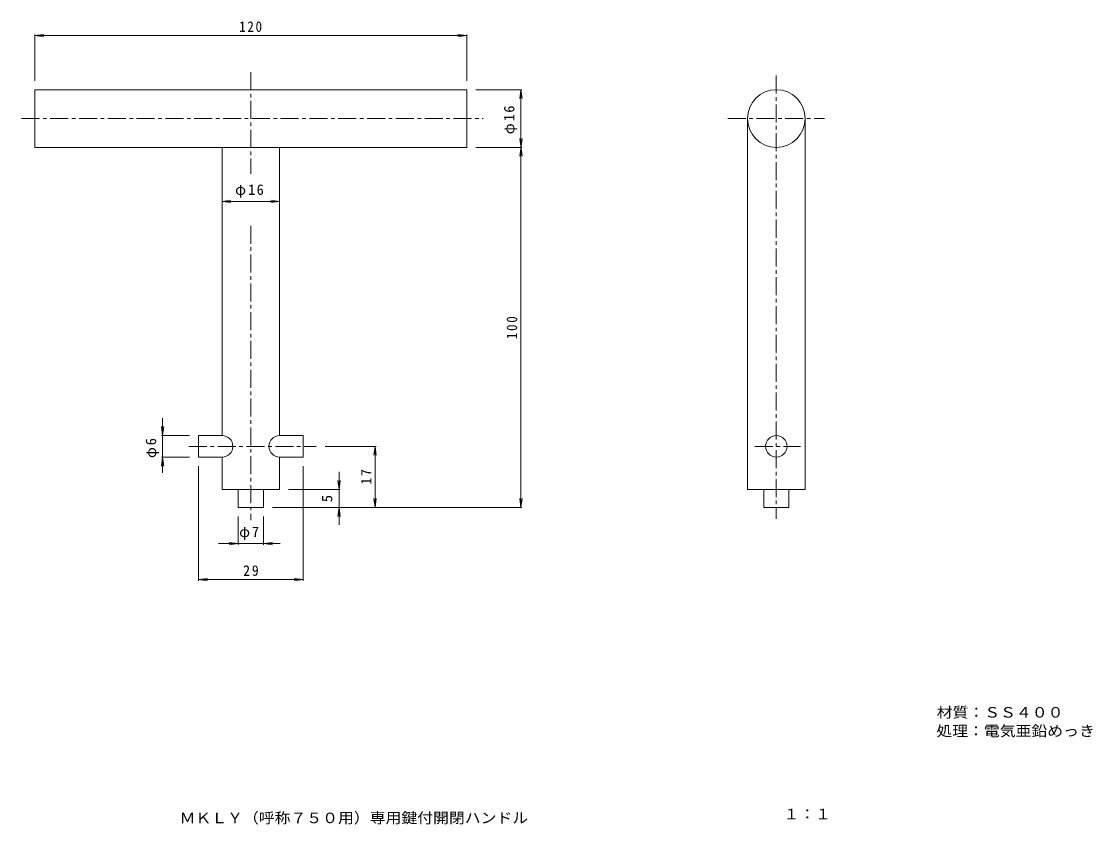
# Model space of a CAD drawing. Units: millimetres on the paper. Extents: x -121 to 176, y -136 to 87.
import ezdxf
from ezdxf.enums import TextEntityAlignment as Align

# ---------------------------------------------------------------- set-up
doc = ezdxf.new("R2010")
doc.units = ezdxf.units.MM
doc.linetypes.add('CHAIN1', pattern=[8, 5, -1, 1, -1])
doc.layers.add('0-2_仕上', color=3, linetype='Continuous', lineweight=9)
doc.layers.add('0-4_その他', color=7, linetype='Continuous', lineweight=9)
for name, color, linetype in [('F-0_F-0ﾚｲﾔ', 2, 'Continuous'), ('F-4_F-4ﾚｲﾔ', 2, 'Continuous'), ('F-5_F-5ﾚｲﾔ', 2, 'Continuous')]:
    doc.layers.add(name, color=color, linetype=linetype)
doc.styles.add('ＭＳ ゴシック', font='')
doc.styles.get('ＭＳ ゴシック').set_extended_font_data('MS Gothic')

msp = doc.modelspace()

# ---------------------------------------------------------------- linework, layer by layer
at = {"layer": '0-2_仕上', "linetype": 'CHAIN1'}
for p, q in [((-57.451, 72.966), (-57.451, 44.714)), ((88.495, 72.019), (88.495, -50.987)), ((-121.175, 60.095), (7.083, 60.095)), ((74.988, 60.095), (101.895, 60.095)), ((-57.451, 30.339), (-57.451, -51.414)), ((-74.652, -30.905), (-39.356, -30.905)), ((82.522, -30.905), (95.2, -30.905))]:
    msp.add_line(p, q, dxfattribs=at)
at = {"layer": '0-2_仕上'}
for p, q in [((-117.451, 68.095), (-117.451, 52.095)), ((96.495, 60.095), (96.495, -42.905)), ((-117.451, 52.095), (2.549, 52.095)), ((-65.451, 52.095), (-65.451, -27.905)), ((-49.451, 52.095), (-49.451, -27.905)), ((-71.951, -27.905), (-71.951, -33.905)), ((-65.451, -27.905), (-71.951, -27.905)), ((-49.451, -27.905), (-42.951, -27.905)), ((-42.951, -27.905), (-42.951, -33.905)), ((-65.451, -33.905), (-71.951, -33.905)), ((-65.451, -33.905), (-65.451, -42.905)), ((-49.451, -33.905), (-42.951, -33.905)), ((-49.451, -33.905), (-49.451, -42.905)), ((-65.451, -42.905), (-49.451, -42.905)), ((-53.951, -42.905), (-53.951, -47.905)), ((91.995, -42.905), (91.995, -47.905))]:
    msp.add_line(p, q, dxfattribs=at)
for points in [[(-117.451, 68.095), (2.549, 68.095), (2.549, 52.095)], [(80.495, 60.095), (80.495, -42.905), (96.495, -42.905)], [(-60.951, -42.905), (-60.951, -47.905), (-53.951, -47.905)], [(84.995, -42.905), (84.995, -47.905), (91.995, -47.905)]]:
    msp.add_lwpolyline(points, dxfattribs=at)
for centre, radius in [((88.495, 60.095), 8), ((88.495, -30.905), 3)]:
    msp.add_circle(centre, radius, dxfattribs=at)
for centre, start, end in [((-65.451, -30.905), 270, 90), ((-49.451, -30.905), 90, 270)]:
    msp.add_arc(centre, 3, start, end, dxfattribs=at)
at = {"layer": '0-4_その他'}
for p, q in [((-117.451, 83.095), (-114.973, 83.421)), ((-117.451, 70.595), (-117.451, 83.395)), ((2.549, 83.095), (0.07, 83.421)), ((2.549, 70.595), (2.549, 83.395)), ((-117.451, 83.095), (2.549, 83.095)), ((-117.451, 83.095), (-114.973, 82.768)), ((2.549, 83.095), (0.07, 82.768)), ((5.049, 68.095), (17.849, 68.095)), ((17.549, 68.095), (17.222, 65.616)), ((17.549, -47.905), (17.549, 68.095)), ((17.549, 68.095), (17.875, 65.616)), ((17.875, 54.573), (17.222, 49.616)), ((17.222, 54.573), (17.875, 49.616)), ((5.049, 52.095), (17.849, 52.095)), ((-65.451, 37.095), (-62.973, 37.421)), ((-65.451, 37.095), (-49.451, 37.095)), ((-65.451, 37.095), (-62.973, 36.768)), ((-49.451, 37.095), (-51.93, 37.421)), ((-49.451, 37.095), (-51.93, 36.768)), ((-81.951, -23.084), (-81.951, -38.305)), ((-81.951, -27.905), (-82.278, -25.427)), ((-81.951, -27.905), (-81.625, -25.427)), ((-74.451, -27.905), (-82.251, -27.905)), ((-36.856, -30.905), (-22.651, -30.905)), ((-22.951, -30.905), (-23.278, -33.384)), ((-22.951, -47.905), (-22.951, -30.905)), ((-22.951, -30.905), (-22.625, -33.384)), ((-81.951, -33.905), (-82.278, -36.384)), ((-74.451, -33.905), (-82.251, -33.905)), ((-81.951, -33.905), (-81.625, -36.384)), ((-71.951, -36.405), (-71.951, -68.205)), ((-42.951, -36.405), (-42.951, -68.205)), ((-32.951, -37.964), (-32.951, -52.683)), ((-32.951, -42.905), (-33.278, -40.427)), ((-32.951, -42.905), (-32.625, -40.427)), ((-46.951, -42.905), (-32.651, -42.905)), ((-22.951, -47.905), (-23.278, -45.427)), ((-22.951, -47.905), (-22.625, -45.427)), ((17.549, -47.905), (17.222, -45.427)), ((17.549, -47.905), (17.875, -45.427)), ((-60.951, -50.405), (-60.951, -58.205)), ((-53.951, -50.405), (-53.951, -58.205)), ((-51.451, -47.905), (17.849, -47.905)), ((-32.951, -47.905), (-33.278, -50.384)), ((-32.951, -47.905), (-32.625, -50.384)), ((-66.476, -57.905), (-49.315, -57.905)), ((-60.951, -57.905), (-63.43, -57.579)), ((-60.951, -57.905), (-63.43, -58.232)), ((-53.951, -57.905), (-51.473, -57.579)), ((-53.951, -57.905), (-51.473, -58.232)), ((-71.951, -67.905), (-69.473, -67.579)), ((-71.951, -67.905), (-42.951, -67.905)), ((-71.951, -67.905), (-69.473, -68.232)), ((-42.951, -67.905), (-45.43, -67.579)), ((-42.951, -67.905), (-45.43, -68.232))]:
    msp.add_line(p, q, dxfattribs=at)

# ---------------------------------------------------------------- texts
at = {"layer": '0-4_その他', "color": 2, "style": 'ＭＳ ゴシック'}
msp.add_text('5', height=2.933, rotation=90, dxfattribs=at).set_placement((-33.951, -46.405), align=Align.BOTTOM_LEFT)
at = {"layer": '0-4_その他', "color": 2, "char_height": 2.933, "attachment_point": 7, "style": 'ＭＳ ゴシック'}
for s, insert in [('\\T1.27;\\W0.9;120', (-60.701, 84.095)), ('\\T1.19;φ16', (-61.826, 38.095)), ('\\T1.17;φ7', (-60.701, -56.905)), ('\\T1.27;\\W0.95;29', (-59.576, -66.905))]:
    msp.add_mtext(s, dxfattribs=dict(at, insert=insert))
at = {"layer": '0-4_その他', "color": 2, "char_height": 2.933, "attachment_point": 7, "rotation": 90, "style": 'ＭＳ ゴシック'}
for s, insert in [('\\T1.19;φ16', (16.549, 55.72)), ('\\T1.27;\\W0.9;100', (16.549, -1.155)), ('\\T1.17;φ6', (-82.951, -34.155)), ('\\T1.27;\\W0.95;17', (-23.951, -41.53))]:
    msp.add_mtext(s, dxfattribs=dict(at, insert=insert))
at = {"layer": 'F-0_F-0ﾚｲﾔ', "style": 'ＭＳ ゴシック', "width": 1.1}
msp.add_text('１：１', height=2.933, dxfattribs=at).set_placement((90.5, -135.311), align=Align.BOTTOM_LEFT)
at = {"layer": 'F-4_F-4ﾚｲﾔ', "style": 'ＭＳ ゴシック', "width": 1.1}
for s, p in [('材質：ＳＳ４００', (133.041, -107.088)), ('処理：電気亜鉛めっき', (132.945, -112.266))]:
    msp.add_text(s, height=2.933, dxfattribs=at).set_placement(p, align=Align.BOTTOM_LEFT)
at = {"layer": 'F-5_F-5ﾚｲﾔ', "style": 'ＭＳ ゴシック', "width": 1.1}
msp.add_text('ＭＫＬＹ（呼称７５０用）専用鍵付開閉ハンドル', height=2.933, dxfattribs=at).set_placement((-77.25, -136.395), align=Align.BOTTOM_LEFT)

doc.saveas('drawing.dxf')
